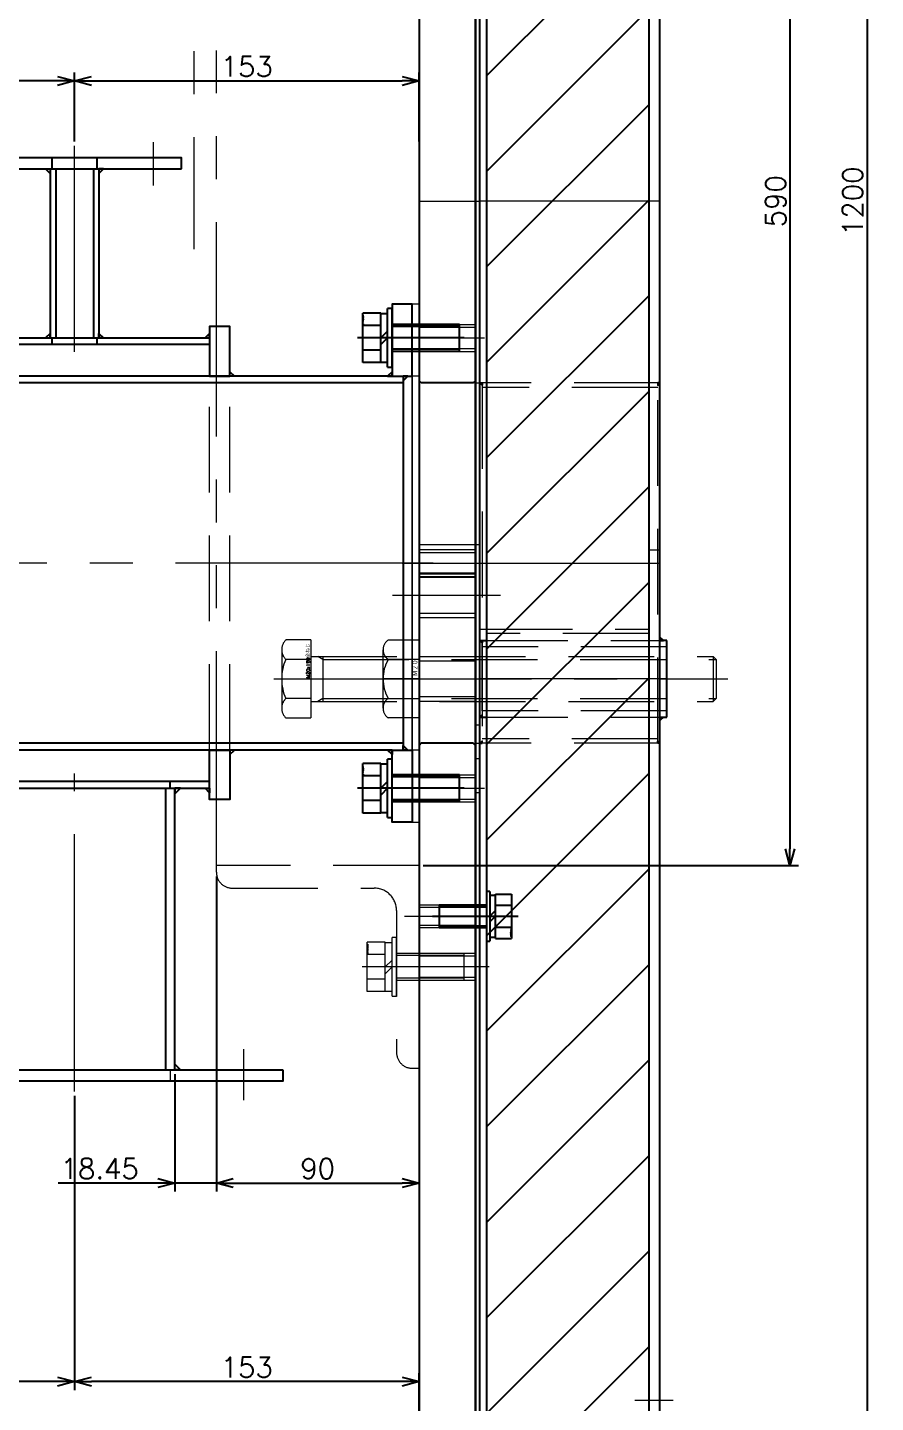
# Model space of a CAD drawing. Header units: millimetres. Extents: x -16130 to 36813, y -8099 to 27484.
# Drawn here: x 27068 to 27445, y 15397 to 16007 of the extents above; entities that cross this region are included whole.
import ezdxf

# ---------------------------------------------------------------- set-up
doc = ezdxf.new("R2010")
doc.units = ezdxf.units.MM
doc.header["$LTSCALE"] = 6
doc.header["$PDMODE"] = 99
doc.header["$PDSIZE"] = 1
for name, pattern in [('CENTER2', [28.575, 19.05, -3.175, 3.175, -3.175]), ('HIDDEN', [9.525, 6.35, -3.175]), ('PHANTOM2', [31.75, 15.875, -3.175, 3.175, -3.175, 3.175, -3.175])]:
    doc.linetypes.add(name, pattern=pattern)
for name, color, linetype, lineweight in [('04_HIDDEN', 2, 'HIDDEN', 13), ('05_CENTER', 4, 'CENTER2', 13), ('06_PHANTOM', 2, 'PHANTOM2', 13), ('08_DIM', 3, 'Continuous', 13)]:
    doc.layers.add(name, color=color, linetype=linetype, lineweight=lineweight)
doc.layers.add('10_DRAFT', color=8, linetype='Continuous', lineweight=0, plot=False)
doc.styles.add('KANJI0', font='txt.shx', dxfattribs={"width": 0.9, "height": 30, "bigfont": 'bigfont'})
doc.styles.add('KSS_TXT', font='txt.shx', dxfattribs={"bigfont": 'extfont2.shx'})
doc.styles.add('KSS_TXT_L', font='txt.shx', dxfattribs={"height": 3, "bigfont": 'extfont2.shx'})
doc.dimstyles.new('KSS_DIM', dxfattribs={"dimtxt": 3, "dimasz": 2.5, "dimexe": 1.25, "dimexo": 0.625, "dimtad": 1, "dimdsep": 46, "dimtxsty": 'KSS_TXT', "dimblk": 'OPEN30', "dimcen": 0, "dimazin": 2, "dimtfac": 0.75, "dimtmove": 0, "dimatfit": 3, "dimldrblk": 'OPEN30', "dimfxl": 1, "dimtolj": 1, "dimarcsym": 0})

# ---------------------------------------------------------------- blocks, each defined once
blk = doc.blocks.new('A$C35092195_1_1')
at = {"color": 9}
for p, q in [((1, -80.69), (0, -79.69)), ((24, -80.69), (1, -80.69)), ((25, -79.69), (24, -80.69)), ((1, -240.69), (0, -241.69)), ((24, -240.69), (1, -240.69)), ((25, -241.69), (24, -240.69))]:
    blk.add_line(p, q, dxfattribs=at)
at = {"color": 0}
blk.add_lwpolyline([(25, -680), (25, 680), (0, 680), (0, -680)], close=True, dxfattribs=at)
at = {"layer": '04_HIDDEN', "color": 9}
for p, q in [((0, -54.69), (25, -54.69)), ((0, -55.94), (25, -55.94)), ((0, -65.44), (25, -65.44)), ((0, -66.69), (25, -66.69)), ((0, -154.69), (25, -154.69)), ((0, -155.94), (25, -155.94)), ((0, -165.44), (25, -165.44)), ((0, -166.69), (25, -166.69)), ((0, -254.69), (25, -254.69)), ((0, -255.94), (25, -255.94)), ((0, -265.44), (25, -265.44)), ((0, -266.69), (25, -266.69)), ((0, -312.5), (25, -312.5)), ((0, -313.5), (25, -313.5)), ((0, -321.5), (25, -321.5)), ((0, -322.5), (25, -322.5))]:
    blk.add_line(p, q, dxfattribs=at)
at = {"layer": '04_HIDDEN'}
for p, q in [((0, -152.5), (25, -152.5)), ((0, -165), (25, -165)), ((0, -167), (25, -167)), ((25, -183), (0, -183)), ((25, -185), (0, -185)), ((0, -202.13), (25, -202.13)), ((0, -204.13), (25, -204.13)), ((25, -220.13), (0, -220.13)), ((25, -222.13), (0, -222.13)), ((25, -334), (0, -334)), ((25, -335.25), (0, -335.25)), ((25, -344.75), (0, -344.75)), ((25, -346), (0, -346))]:
    blk.add_line(p, q, dxfattribs=at)
at = {"layer": '05_CENTER', "color": 9}
for p, q in [((-4.01, -60.69), (29.01, -60.69)), ((-4.01, -160.69), (29.01, -160.69)), ((-4.01, -260.69), (29.01, -260.69)), ((-6.4, -317.5), (32.23, -317.5))]:
    blk.add_line(p, q, dxfattribs=at)
at = {"layer": '05_CENTER'}
for p, q in [((-11.8, -175), (36.1, -175)), ((-11.8, -212.13), (36.1, -212.13)), ((31.08, -340), (-6.14, -340))]:
    blk.add_line(p, q, dxfattribs=at)
at = {"layer": '10_DRAFT'}
for p, q in [((0, 0), (25, 0)), ((0, -160.69), (25, -160.69))]:
    blk.add_line(p, q, dxfattribs=at)
blk = doc.blocks.new('A$C358B54E7_1_1')
h = blk.add_hatch()
h.set_pattern_fill('_USER', color=3, scale=30, angle=45, pattern_type=0)
h.set_pattern_definition([(45, (-23634.867, -3058.926), (-21.213203, 21.213203), [])])
h.paths.add_polyline_path([(75, 603), (3, 603), (3, -603), (75, -603)])
at = {"color": 0}
for p, q in [((0, -195.13), (3, -195.13)), ((83, -195.13), (80, -195.13)), ((83, -229.13), (83, -195.13)), ((0, -229.13), (3, -229.13)), ((80, -229.13), (83, -229.13))]:
    blk.add_line(p, q, dxfattribs=at)
for points in [[(75, 665), (75, -665), (80, -665), (80, 665)], [(3, 655), (3, -655), (0, -655), (0, 655)]]:
    blk.add_lwpolyline(points, close=True, dxfattribs=at)
at = {"color": 3}
for points in [[(1, -80.69), (1, -81.69), (1, -81.69), (0, -80.69)], [(79, -80.69), (79, -81.69), (79, -81.69), (80, -80.69)], [(1, -195.13), (1, -196.13), (1, -196.13), (0, -195.13)], [(80, -195.13), (81.5, -195.13), (81.5, -195.13), (80, -193.63)], [(1, -229.13), (1, -228.13), (1, -228.13), (0, -229.13)], [(80, -229.13), (81.5, -229.13), (81.5, -229.13), (80, -230.63)], [(1, -240.69), (1, -239.69), (1, -239.69), (0, -240.69)], [(79, -240.69), (79, -239.69), (79, -239.69), (80, -240.69)]]:
    blk.add_lwpolyline(points, close=True, dxfattribs=at)
at = {"layer": '04_HIDDEN', "color": 9}
for p, q in [((80, -80.69), (0, -80.69)), ((1, -80.69), (1, -240.69)), ((79, -82.69), (1, -82.69)), ((79, -240.69), (79, -80.69)), ((80, -240.69), (0, -240.69)), ((79, -238.69), (1, -238.69))]:
    blk.add_line(p, q, dxfattribs=at)
at = {"layer": '04_HIDDEN'}
for p, q in [((80, -155), (75, -155)), ((3, -190), (75, -190)), ((75, -192), (3, -192)), ((1, -226.33), (1, -197.93))]:
    blk.add_line(p, q, dxfattribs=at)
for points in [[(83, -195.13), (83, -197.93), (1, -197.93), (1, -195.13)], [(83, -229.13), (83, -226.33), (1, -226.33), (1, -229.13)]]:
    blk.add_lwpolyline(points, close=True, dxfattribs=at)
at = {"layer": '05_CENTER'}
for p, q in [((8.81, -317.5), (-5.89, -317.5)), ((85.93, -532.58), (68.87, -532.58))]:
    blk.add_line(p, q, dxfattribs=at)
at = {"layer": '06_PHANTOM'}
blk.add_line((0, -190), (3, -190), dxfattribs=at)
at = {"layer": '10_DRAFT'}
for p, q in [((80, 0), (0, 0)), ((0, -160.69), (80, -160.69)), ((83, -212.13), (0, -212.13))]:
    blk.add_line(p, q, dxfattribs=at)
blk = doc.blocks.new('A$C7AFA21F4_1_1_1_1')
at = {"color": 0, "linetype": 'CENTER2'}
blk.add_line((0, -24), (0, 14), dxfattribs=at)
at = {"color": 0}
for p, q in [((-9.81, 11), (9.81, 11)), ((-9.81, 4), (-9.81, 11)), ((-4.91, 4), (-4.91, 11)), ((4.91, 4), (4.91, 11)), ((9.81, 4), (9.81, 11)), ((-11, 1.5), (11, 1.5)), ((-11, 1.5), (-11, 0)), ((-11, 0), (11, 0)), ((9.81, 4), (-9.81, 4)), ((-9.25, 4), (-9.25, 1.5)), ((0, 1.5), (-2.5, 4)), ((0, 4), (2.5, 1.5)), ((9.25, 1.5), (9.25, 4)), ((11, 0), (11, 1.5))]:
    blk.add_line(p, q, dxfattribs=at)
at = {"color": 0, "linetype": 'HIDDEN'}
for p, q in [((-5, -21), (-5, 0)), ((-4.19, -21), (-4.19, 0)), ((4.19, -21), (4.19, 0)), ((5, -21), (5, 0)), ((-5, -21), (5, -21))]:
    blk.add_line(p, q, dxfattribs=at)
at = {"layer": '10_DRAFT', "style": 'KSS_TXT_L'}
blk.add_text('BT-M10x25L,SW,PW', height=0.3, dxfattribs=at).set_placement((5.1, 10.66))
blk = doc.blocks.new('A$C32FF5B4F_1_1')
at = {"color": 0}
blk.add_lwpolyline([(2, -680), (2, 680), (0, 680), (0, -680)], close=True, dxfattribs=at)
at = {"layer": '04_HIDDEN', "color": 9}
for p, q in [((0, -80.69), (2, -80.69)), ((0, -240.69), (2, -240.69))]:
    blk.add_line(p, q, dxfattribs=at)
at = {"layer": '04_HIDDEN'}
for p, q in [((0, -152.5), (2, -152.5)), ((0, -232.49), (2, -232.49)), ((0, -262.49), (2, -262.49))]:
    blk.add_line(p, q, dxfattribs=at)
at = {"layer": '05_CENTER', "color": 9}
blk.add_line((-6.4, -317.5), (9.23, -317.5), dxfattribs=at)
at = {"layer": '10_DRAFT'}
for p, q in [((0, 0), (2, 0)), ((0, -160.69), (2, -160.69)), ((0, -247.49), (2, -247.49))]:
    blk.add_line(p, q, dxfattribs=at)
blk = doc.blocks.new('A$C0CC8275E_1_1')
at = {"color": 0}
for p, q in [((13, 13), (-13, 13)), ((-17.3, 11.2), (-17.3, 0)), ((-8.7, 0), (-8.7, 11.2)), ((8.7, 0), (8.7, 11.2)), ((17.3, 0), (17.3, 11.2)), ((17.3, 0), (-17.3, 0)), ((-10, 0), (-10, -178.65)), ((10, 0), (10, -178.65)), ((-8.65, -5.32), (-10, -2.98)), ((10, -5.32), (-10, -5.32)), ((-8.65, -5.32), (-8.65, -180)), ((8.65, -5.32), (10, -2.98)), ((8.65, -5.32), (8.65, -180)), ((-10, -178.65), (-8.65, -180)), ((10, -178.65), (-10, -178.65)), ((8.65, -180), (-8.65, -180)), ((8.65, -180), (10, -178.65))]:
    blk.add_line(p, q, dxfattribs=at)
at = {"color": 0, "linetype": 'CENTER2'}
blk.add_line((0, 16.42), (0, -185.12), dxfattribs=at)
at = {"color": 0}
for centre, radius, start, end in [((-13, 7), 6, 44.6, 135.4), ((0, -8.9), 21.9, 66.6, 113.4), ((13, 7), 6, 44.6, 135.4)]:
    blk.add_arc(centre, radius, start, end, dxfattribs=at)
at = {"layer": '10_DRAFT', "style": 'KSS_TXT'}
blk.add_text('M20x180全ねじ', height=1.5, dxfattribs=at).set_placement((0.41, 0.54))
blk = doc.blocks.new('M20Nu_1_1')
at = {"color": 0}
for p, q in [((-17.3, 0), (-17.3, 13.68)), ((-12.97, 16), (12.97, 16)), ((-8.65, 13.68), (-8.65, 0)), ((8.65, 0), (8.65, 13.68)), ((17.3, 13.68), (17.3, 0)), ((-17.3, 0), (17.3, 0))]:
    blk.add_line(p, q, dxfattribs=at)
at = {"color": 0, "linetype": 'CENTER2'}
blk.add_line((0, 0), (0, 16), dxfattribs=at)
at = {"color": 0}
for centre, radius, start, end in [((-12.97, 10.81), 5.19, 33.626, 146.374), ((0, -1.3), 17.3, 60, 120), ((12.97, 10.81), 5.19, 33.626, 146.374)]:
    blk.add_arc(centre, radius, start, end, dxfattribs=at)
at = {"layer": '10_DRAFT', "style": 'KANJI0', "width": 0.82}
blk.add_text('Ｍ２０', height=2.143, dxfattribs=at).set_placement((1.26, 0.52))
blk = doc.blocks.new('A$C1819430B_1_1_1')
at = {"color": 0}
for p, q in [((-10.97, 13), (10.97, 13)), ((-10.97, 5), (-10.97, 13)), ((-5.48, 5), (-5.48, 13)), ((5.48, 5), (5.48, 13)), ((10.97, 5), (10.97, 13)), ((-13, 2), (13, 2)), ((-13, 2), (-13, 0)), ((-13, 0), (13, 0)), ((-10.97, 5), (10.97, 5)), ((-10.75, 5), (-10.75, 2)), ((0, 2), (-3, 5)), ((0, 5), (3, 2)), ((10.75, 2), (10.75, 5)), ((13, 0), (13, 2))]:
    blk.add_line(p, q, dxfattribs=at)
at = {"color": 0, "linetype": 'CENTER2'}
blk.add_line((0, -32.11), (0, 15.28), dxfattribs=at)
at = {"color": 0, "linetype": 'HIDDEN'}
for p, q in [((-6, -30), (-6, 0)), ((-5.05, -30), (-5.05, 0)), ((5.05, -30), (5.05, 0)), ((6, -30), (6, 0)), ((-6, -30), (6, -30))]:
    blk.add_line(p, q, dxfattribs=at)
at = {"layer": '10_DRAFT', "style": 'KSS_TXT_L'}
blk.add_text('BT-M12x35L,SW,PW', height=0.3, dxfattribs=at).set_placement((6.07, 12.66))
blk = doc.blocks.new('A$C384F4F50_1_1_1')
at = {"color": 0}
for p, q in [((-83, 536), (83, 536)), ((-80, 536), (-80, 320)), ((80, 536), (80, 320)), ((-83, 531), (-83, 320)), ((83, 531), (83, 320)), ((-100, 330), (-100, 450)), ((-97, 450), (-97, 315.77)), ((97, 450), (97, 315.77)), ((100, 330), (100, 450)), ((225, 434.55), (100, 434.55)), ((100, 432.5), (97, 432.5)), ((225, 430.55), (100, 430.55)), ((-175, 400), (-180, 400)), ((-175, 400.85), (-100, 400.85)), ((-175, 398.35), (-100, 398.35)), ((-97, 400), (-100, 400)), ((-175, 380), (-180, 380)), ((-175, 381.65), (-100, 381.65)), ((-175, 379.15), (-100, 379.15)), ((-97, 380), (-100, 380)), ((225, 349.45), (100, 349.45)), ((100, 347.5), (97, 347.5)), ((225, 345.45), (100, 345.45)), ((225, 347.5), (230, 347.5)), ((-100, 315), (-100, 321)), ((83, 320), (-83, 320)), ((100, 315), (100, 321)), ((-100, 315), (-70, 260)), ((-97, 315.77), (-67, 260.77)), ((97, 315.77), (67, 260.77)), ((100, 315), (70, 260)), ((-70, 243.5), (-70, 260)), ((-67, 260.77), (-67, 243.5)), ((67, 260.77), (67, 243.5)), ((70, 243.5), (70, 260)), ((-70, 243.5), (-67, 243.5)), ((70, 243.5), (67, 243.5))]:
    blk.add_line(p, q, dxfattribs=at)
for points in [[(-83, 540), (-115, 540), (-115, 531), (-83, 531)], [(83, 540), (115, 540), (115, 531), (83, 531)], [(225, 482.5), (230, 482.5), (230, 297.5), (225, 297.5)], [(-83, 459), (-105, 459), (-105, 450), (-83, 450)], [(83, 459), (105, 459), (105, 450), (83, 450)], [(-175, 437.5), (-180, 437.5), (-180, 342.5), (-175, 342.5)], [(-100, 329), (-115, 329), (-115, 320), (-100, 320)], [(100, 329), (115, 329), (115, 320), (100, 320)]]:
    blk.add_lwpolyline(points, close=True, dxfattribs=at)
at = {"color": 3}
for points in [[(-83, 536), (-81, 536), (-83, 538), (-83, 538)], [(83, 536), (81, 536), (83, 538), (83, 538)], [(-83, 531), (-85, 531), (-83, 529), (-83, 529)], [(83, 531), (85, 531), (83, 529), (83, 529)], [(-83, 459), (-85, 459), (-83, 461), (-83, 461)], [(83, 459), (85, 459), (83, 461), (83, 461)], [(-100, 450), (-102, 450), (-100, 448), (-100, 448)], [(100, 450), (102, 450), (100, 448), (100, 448)], [(100, 434.55), (102.5, 434.55), (102.5, 434.55), (100, 437.05)], [(225, 434.55), (222.5, 434.55), (222.5, 434.55), (225, 437.05)], [(-175, 400.85), (-173, 400.85), (-175, 402.85), (-175, 402.85)], [(-100, 400.85), (-102, 400.85), (-100, 402.85), (-100, 402.85)], [(-175, 379.15), (-173, 379.15), (-175, 377.15), (-175, 377.15)], [(-100, 379.15), (-102, 379.15), (-100, 377.15), (-100, 377.15)], [(100, 345.45), (102.5, 345.45), (102.5, 345.45), (100, 342.95)], [(225, 345.45), (222.5, 345.45), (222.5, 345.45), (225, 342.95)], [(-100, 329), (-102, 329), (-100, 331), (-100, 331)], [(100, 329), (102, 329), (100, 331), (100, 331)], [(-100, 320), (-102, 320), (-100, 318), (-100, 318)], [(100, 320), (102, 320), (100, 318), (100, 318)]]:
    blk.add_lwpolyline(points, close=True, dxfattribs=at)
at = {"layer": '04_HIDDEN'}
for p, q in [((83, 459), (-83, 459)), ((83, 450), (-83, 450)), ((225, 432.5), (230, 432.5)), ((-100, 320), (-100, 329)), ((100, 329), (-100, 329)), ((100, 320), (100, 329)), ((100, 320), (-100, 320))]:
    blk.add_line(p, q, dxfattribs=at)
at = {"layer": '05_CENTER'}
for p, q in [((-100, 523.03), (-100, 547.72)), ((0, 549.2), (0, 140)), ((100, 523.03), (100, 547.72)), ((215.89, 465), (238.42, 465)), ((-167.67, 425), (-186.97, 425)), ((-93.77, 390), (-185.31, 390)), ((234.62, 390), (93.4, 390)), ((-167.67, 355), (-186.97, 355)), ((-85, 346.64), (-85, 314.32)), ((85, 346.64), (85, 314.32)), ((215.89, 315), (238.42, 315))]:
    blk.add_line(p, q, dxfattribs=at)
at = {"layer": '10_DRAFT'}
for p, q in [((83, 540), (-83, 540)), ((-67, 243.5), (67, 243.5)), ((-6, 140), (6, 140))]:
    blk.add_line(p, q, dxfattribs=at)
blk = doc.blocks.new('A$C684D1FF8')
at = {"color": 3}
blk.add_lwpolyline([(0, 215), (0, -15), (3, -15), (3, 215)], close=True, dxfattribs=at)
at = {"layer": '05_CENTER'}
for p, q in [((-4.55, 200), (7.43, 200)), ((-4.55, 100), (7.43, 100)), ((-4.55, 0), (7.43, 0))]:
    blk.add_line(p, q, dxfattribs=at)
at = {"layer": '08_DIM'}
for p, q in [((3, 183), (0, 183)), ((3, 17), (0, 17))]:
    blk.add_line(p, q, dxfattribs=at)
blk = doc.blocks.new('A$C684D3D0C')
at = {"rotation": 180}
for p in [(-100, -12), (100, -12)]:
    blk.add_blockref('A$C1819430B_1_1_1', p, dxfattribs=at)
blk.add_blockref('A$C384F4F50_1_1_1', (0, -543))
at = {"layer": '08_DIM', "rotation": 90}
blk.add_blockref('A$C684D1FF8', (100, -3), dxfattribs=at)
blk = doc.blocks.new('A$C508A7F88_1_1')
at = {"color": 0}
for p, q in [((0, 0), (0, -90)), ((0, 0), (90, 0)), ((90, -3), (90, 0)), ((20, -10), (83, -10)), ((10, -83), (10, -20)), ((3, -90), (0, -90))]:
    blk.add_line(p, q, dxfattribs=at)
for centre, radius, start, end in [((83, -3), 7, 270, 0), ((20, -20), 10, 90, 180), ((3, -83), 7, 270, 0)]:
    blk.add_arc(centre, radius, start, end, dxfattribs=at)
blk = doc.blocks.new('_Open30')
at = {"color": 0, "linetype": 'ByBlock', "lineweight": -2}
for p, q in [((-1, 0.268), (0, 0)), ((0, 0), (-1, -0.268)), ((0, 0), (-1, 0))]:
    blk.add_line(p, q, dxfattribs=at)
blk = doc.blocks.new('*D3928')
at = {"layer": '08_DIM', "color": 0, "lineweight": -2, "transparency": 16777216}
for p, q in [((27244.01, 16225.15), (27410.61, 16225.15)), ((27406.86, 16217.65), (27406.86, 15642.65)), ((27244.01, 15635.15), (27410.61, 15635.15))]:
    blk.add_line(p, q, dxfattribs=at)
at = {"layer": 'Defpoints', "color": 0, "transparency": 16777216}
for p in [(27242.13, 16225.15), (27242.13, 15635.15), (27406.86, 15635.15)]:
    blk.add_point(p, dxfattribs=at)
at = {"layer": '08_DIM', "color": 0, "lineweight": -2, "transparency": 16777216, "xscale": 7.5, "yscale": 7.5, "zscale": 7.5}
for p, rotation in [((27406.86, 16225.15), 90), ((27406.86, 15635.15), 270)]:
    blk.add_blockref('_Open30', p, dxfattribs=dict(at, rotation=rotation))
at = {"layer": '08_DIM', "color": 0, "transparency": 16777216, "insert": (27400.48, 15930.15), "char_height": 9, "attachment_point": 5, "rotation": 90, "style": 'KSS_TXT'}
blk.add_mtext('\\A1;590', dxfattribs=at)
blk = doc.blocks.new('*D3929')
at = {"layer": '08_DIM', "color": 0, "lineweight": -2, "transparency": 16777216}
for p, q in [((27244.01, 16530.15), (27444.85, 16530.15)), ((27441.1, 16522.65), (27441.1, 15337.65)), ((27244.01, 15330.15), (27444.85, 15330.15))]:
    blk.add_line(p, q, dxfattribs=at)
at = {"layer": 'Defpoints', "color": 0, "transparency": 16777216}
for p in [(27242.13, 16530.15), (27242.13, 15330.15), (27441.1, 15330.15)]:
    blk.add_point(p, dxfattribs=at)
at = {"layer": '08_DIM', "color": 0, "lineweight": -2, "transparency": 16777216, "xscale": 7.5, "yscale": 7.5, "zscale": 7.5}
for p, rotation in [((27441.1, 16530.15), 90), ((27441.1, 15330.15), 270)]:
    blk.add_blockref('_Open30', p, dxfattribs=dict(at, rotation=rotation))
at = {"layer": '08_DIM', "color": 0, "transparency": 16777216, "insert": (27434.72, 15930.15), "char_height": 9, "attachment_point": 5, "rotation": 90, "style": 'KSS_TXT'}
blk.add_mtext('\\A1;1200', dxfattribs=at)
blk = doc.blocks.new('*D3931')
at = {"layer": '08_DIM', "color": 0, "lineweight": -2, "transparency": 16777216}
for p, q in [((27152.13, 15630.28), (27152.13, 15490.43)), ((27242.13, 15543.28), (27242.13, 15490.43)), ((27159.63, 15494.18), (27234.63, 15494.18))]:
    blk.add_line(p, q, dxfattribs=at)
at = {"layer": 'Defpoints', "color": 0, "transparency": 16777216}
for p in [(27152.13, 15632.15), (27242.13, 15545.15), (27242.13, 15494.18)]:
    blk.add_point(p, dxfattribs=at)
at = {"layer": '08_DIM', "color": 0, "lineweight": -2, "transparency": 16777216, "xscale": 7.5, "yscale": 7.5, "zscale": 7.5, "rotation": 180}
blk.add_blockref('_Open30', (27152.13, 15494.18), dxfattribs=at)
at = {"layer": '08_DIM', "color": 0, "lineweight": -2, "transparency": 16777216, "xscale": 7.5, "yscale": 7.5, "zscale": 7.5}
blk.add_blockref('_Open30', (27242.13, 15494.18), dxfattribs=at)
at = {"layer": '08_DIM', "color": 0, "transparency": 16777216, "insert": (27197.13, 15500.55), "char_height": 9, "attachment_point": 5, "style": 'KSS_TXT'}
blk.add_mtext('\\A1;90', dxfattribs=at)
blk = doc.blocks.new('*D3932')
at = {"layer": '08_DIM', "color": 0, "lineweight": -2, "transparency": 16777216}
for p, q in [((27152.13, 15630.28), (27152.13, 15490.43)), ((27133.68, 15542.59), (27133.68, 15490.43)), ((27126.18, 15494.18), (27081.93, 15494.18)), ((27152.13, 15494.18), (27133.68, 15494.18)), ((27159.63, 15494.18), (27167.13, 15494.18))]:
    blk.add_line(p, q, dxfattribs=at)
at = {"layer": 'Defpoints', "color": 0, "transparency": 16777216}
for p in [(27152.13, 15632.15), (27133.68, 15544.46), (27133.68, 15494.18)]:
    blk.add_point(p, dxfattribs=at)
at = {"layer": '08_DIM', "color": 0, "lineweight": -2, "transparency": 16777216, "xscale": 7.5, "yscale": 7.5, "zscale": 7.5}
blk.add_blockref('_Open30', (27133.68, 15494.18), dxfattribs=at)
at = {"layer": '08_DIM', "color": 0, "lineweight": -2, "transparency": 16777216, "xscale": 7.5, "yscale": 7.5, "zscale": 7.5, "rotation": 180}
blk.add_blockref('_Open30', (27152.13, 15494.18), dxfattribs=at)
at = {"layer": '08_DIM', "color": 0, "transparency": 16777216, "insert": (27100.31, 15500.56), "char_height": 9, "attachment_point": 5, "style": 'KSS_TXT'}
blk.add_mtext('\\A1;18.45', dxfattribs=at)
blk = doc.blocks.new('*D3933')
at = {"layer": '08_DIM', "color": 0, "lineweight": -2, "transparency": 16777216}
for p, q in [((27089.13, 15532.96), (27089.13, 15402.26)), ((27234.63, 15406.01), (27096.63, 15406.01)), ((27242.13, 15232.03), (27242.13, 15409.76))]:
    blk.add_line(p, q, dxfattribs=at)
at = {"layer": 'Defpoints', "color": 0, "transparency": 16777216}
for p in [(27089.13, 15534.84), (27089.13, 15406.01), (27242.13, 15230.15)]:
    blk.add_point(p, dxfattribs=at)
at = {"layer": '08_DIM', "color": 0, "lineweight": -2, "transparency": 16777216, "xscale": 7.5, "yscale": 7.5, "zscale": 7.5, "rotation": 180}
blk.add_blockref('_Open30', (27089.13, 15406.01), dxfattribs=at)
at = {"layer": '08_DIM', "color": 0, "lineweight": -2, "transparency": 16777216, "xscale": 7.5, "yscale": 7.5, "zscale": 7.5}
blk.add_blockref('_Open30', (27242.13, 15406.01), dxfattribs=at)
at = {"layer": '08_DIM', "color": 0, "transparency": 16777216, "insert": (27165.63, 15412.39), "char_height": 9, "attachment_point": 5, "style": 'KSS_TXT'}
blk.add_mtext('\\A1;153', dxfattribs=at)
blk = doc.blocks.new('*D3934')
at = {"layer": '08_DIM', "color": 0, "lineweight": -2, "transparency": 16777216}
for p, q in [((27089.13, 15532.96), (27089.13, 15402.26)), ((26759.13, 15460.96), (26759.13, 15402.26)), ((27081.63, 15406.01), (26766.63, 15406.01))]:
    blk.add_line(p, q, dxfattribs=at)
at = {"layer": 'Defpoints', "color": 0, "transparency": 16777216}
for p in [(27089.13, 15534.84), (26759.13, 15462.84), (26759.13, 15406.01)]:
    blk.add_point(p, dxfattribs=at)
at = {"layer": '08_DIM', "color": 0, "lineweight": -2, "transparency": 16777216, "xscale": 7.5, "yscale": 7.5, "zscale": 7.5, "rotation": 180}
blk.add_blockref('_Open30', (26759.13, 15406.01), dxfattribs=at)
at = {"layer": '08_DIM', "color": 0, "lineweight": -2, "transparency": 16777216, "xscale": 7.5, "yscale": 7.5, "zscale": 7.5}
blk.add_blockref('_Open30', (27089.13, 15406.01), dxfattribs=at)
at = {"layer": '08_DIM', "color": 0, "transparency": 16777216, "insert": (26924.13, 15412.39), "char_height": 9, "attachment_point": 5, "style": 'KSS_TXT'}
blk.add_mtext('\\A1;330', dxfattribs=at)
blk = doc.blocks.new('*D3935')
at = {"layer": '08_DIM', "color": 0, "lineweight": -2, "transparency": 16777216}
for p, q in [((26759.13, 15947.96), (26759.13, 15987.34)), ((27089.13, 15956.65), (27089.13, 15987.34)), ((27081.63, 15983.59), (26766.63, 15983.59))]:
    blk.add_line(p, q, dxfattribs=at)
at = {"layer": 'Defpoints', "color": 0, "transparency": 16777216}
for p in [(26759.13, 15983.59), (27089.13, 15954.77), (26759.13, 15946.09)]:
    blk.add_point(p, dxfattribs=at)
at = {"layer": '08_DIM', "color": 0, "lineweight": -2, "transparency": 16777216, "xscale": 7.5, "yscale": 7.5, "zscale": 7.5, "rotation": 180}
blk.add_blockref('_Open30', (26759.13, 15983.59), dxfattribs=at)
at = {"layer": '08_DIM', "color": 0, "lineweight": -2, "transparency": 16777216, "xscale": 7.5, "yscale": 7.5, "zscale": 7.5}
blk.add_blockref('_Open30', (27089.13, 15983.59), dxfattribs=at)
at = {"layer": '08_DIM', "color": 0, "transparency": 16777216, "insert": (26924.13, 15989.96), "char_height": 9, "attachment_point": 5, "style": 'KSS_TXT'}
blk.add_mtext('\\A1;330', dxfattribs=at)
blk = doc.blocks.new('*D3936')
at = {"layer": '08_DIM', "color": 0, "lineweight": -2, "transparency": 16777216}
for p, q in [((27089.13, 15956.65), (27089.13, 15987.34)), ((27242.13, 15956.65), (27242.13, 15987.34)), ((27096.63, 15983.59), (27234.63, 15983.59))]:
    blk.add_line(p, q, dxfattribs=at)
at = {"layer": 'Defpoints', "color": 0, "transparency": 16777216}
for p in [(27242.13, 15983.59), (27089.13, 15954.77), (27242.13, 15954.77)]:
    blk.add_point(p, dxfattribs=at)
at = {"layer": '08_DIM', "color": 0, "lineweight": -2, "transparency": 16777216, "xscale": 7.5, "yscale": 7.5, "zscale": 7.5, "rotation": 180}
blk.add_blockref('_Open30', (27089.13, 15983.59), dxfattribs=at)
at = {"layer": '08_DIM', "color": 0, "lineweight": -2, "transparency": 16777216, "xscale": 7.5, "yscale": 7.5, "zscale": 7.5}
blk.add_blockref('_Open30', (27242.13, 15983.59), dxfattribs=at)
at = {"layer": '08_DIM', "color": 0, "transparency": 16777216, "insert": (27165.63, 15989.97), "char_height": 9, "attachment_point": 5, "style": 'KSS_TXT'}
blk.add_mtext('\\A1;153', dxfattribs=at)

msp = doc.modelspace()

# ---------------------------------------------------------------- linework, layer by layer
at = {"layer": '06_PHANTOM'}
for p, q in [((27142.13332, 16530.15458), (27142.13332, 15908.79122)), ((27152.13332, 15635.15458), (27152.13332, 16225.15458))]:
    msp.add_line(p, q, dxfattribs=at)

# ---------------------------------------------------------------- block references
for name, p in [('A$C35092195_1_1', (27242.13332, 15930.15446)), ('A$C32FF5B4F_1_1', (27267.13332, 15930.15446)), ('A$C358B54E7_1_1', (27269.1332, 15930.15458))]:
    msp.add_blockref(name, p)
at = {"rotation": 270}
for name, p in [('A$C684D3D0C', (27242.13335, 15769.46481)), ('A$C7AFA21F4_1_1_1_1', (27272.1332, 15612.65458))]:
    msp.add_blockref(name, p, dxfattribs=at)
at = {"layer": '04_HIDDEN'}
for name, p, rotation in [('A$C0CC8275E_1_1', (27194.13332, 15718.02254), 89.99999999999999), ('M20Nu_1_1', (27242.13332, 15718.02254), 89.99999999999999), ('A$C508A7F88_1_1', (27242.13332, 15635.15458), 270), ('A$C1819430B_1_1_1', (27232.13332, 15590.15447), 89.99999999999999)]:
    msp.add_blockref(name, p, dxfattribs=dict(at, rotation=rotation))

# ---------------------------------------------------------------- dimensions: what is measured, and where the dimension line sits
at = {"layer": '08_DIM'}
for base, p1, p2, picture, middle in [((27441.09944, 15330.15458), (27242.13332, 16530.15458), (27242.13332, 15330.15458), '*D3929', (27434.72444, 15930.15458)), ((27406.86484, 15635.15458), (27242.13332, 16225.15458), (27242.13332, 15635.15458), '*D3928', (27400.48359, 15930.15458))]:
    dim = msp.add_linear_dim(base=base, p1=p1, p2=p2, angle=90, dimstyle='KSS_DIM', override={"dimscale": 3}, dxfattribs=at)
    dim.commit()
    dim.dimension.update_dxf_attribs({"geometry": picture, "text_midpoint": middle})
at = {"layer": '08_DIM', "color": 1}
for base, p1, p2, picture, middle in [((26759.13434, 15983.58871), (27089.13385, 15954.7738), (26759.13434, 15946.08966), '*D3935', (26924.1341, 15989.96371)), ((27242.13332, 15983.58871), (27089.13385, 15954.7738), (27242.13332, 15954.7738), '*D3936', (27165.63358, 15989.96996)), ((27133.68385, 15494.17879), (27152.13332, 15632.15458), (27133.68385, 15544.46481), '*D3932', (27100.30885, 15500.56004)), ((27242.13332, 15494.17879), (27152.13332, 15632.15458), (27242.13332, 15545.15458), '*D3931', (27197.13332, 15500.55379)), ((26759.13434, 15406.01051), (27089.13385, 15534.83996), (26759.13434, 15462.83996), '*D3934', (26924.1341, 15412.38551)), ((27089.13385, 15406.01051), (27242.13332, 15230.15458), (27089.13385, 15534.83996), '*D3933', (27165.63358, 15412.39176))]:
    dim = msp.add_linear_dim(base=base, p1=p1, p2=p2, dimstyle='KSS_DIM', override={"dimscale": 3}, dxfattribs=at)
    dim.commit()
    dim.dimension.update_dxf_attribs({"geometry": picture, "text_midpoint": middle})

doc.saveas('drawing.dxf')
